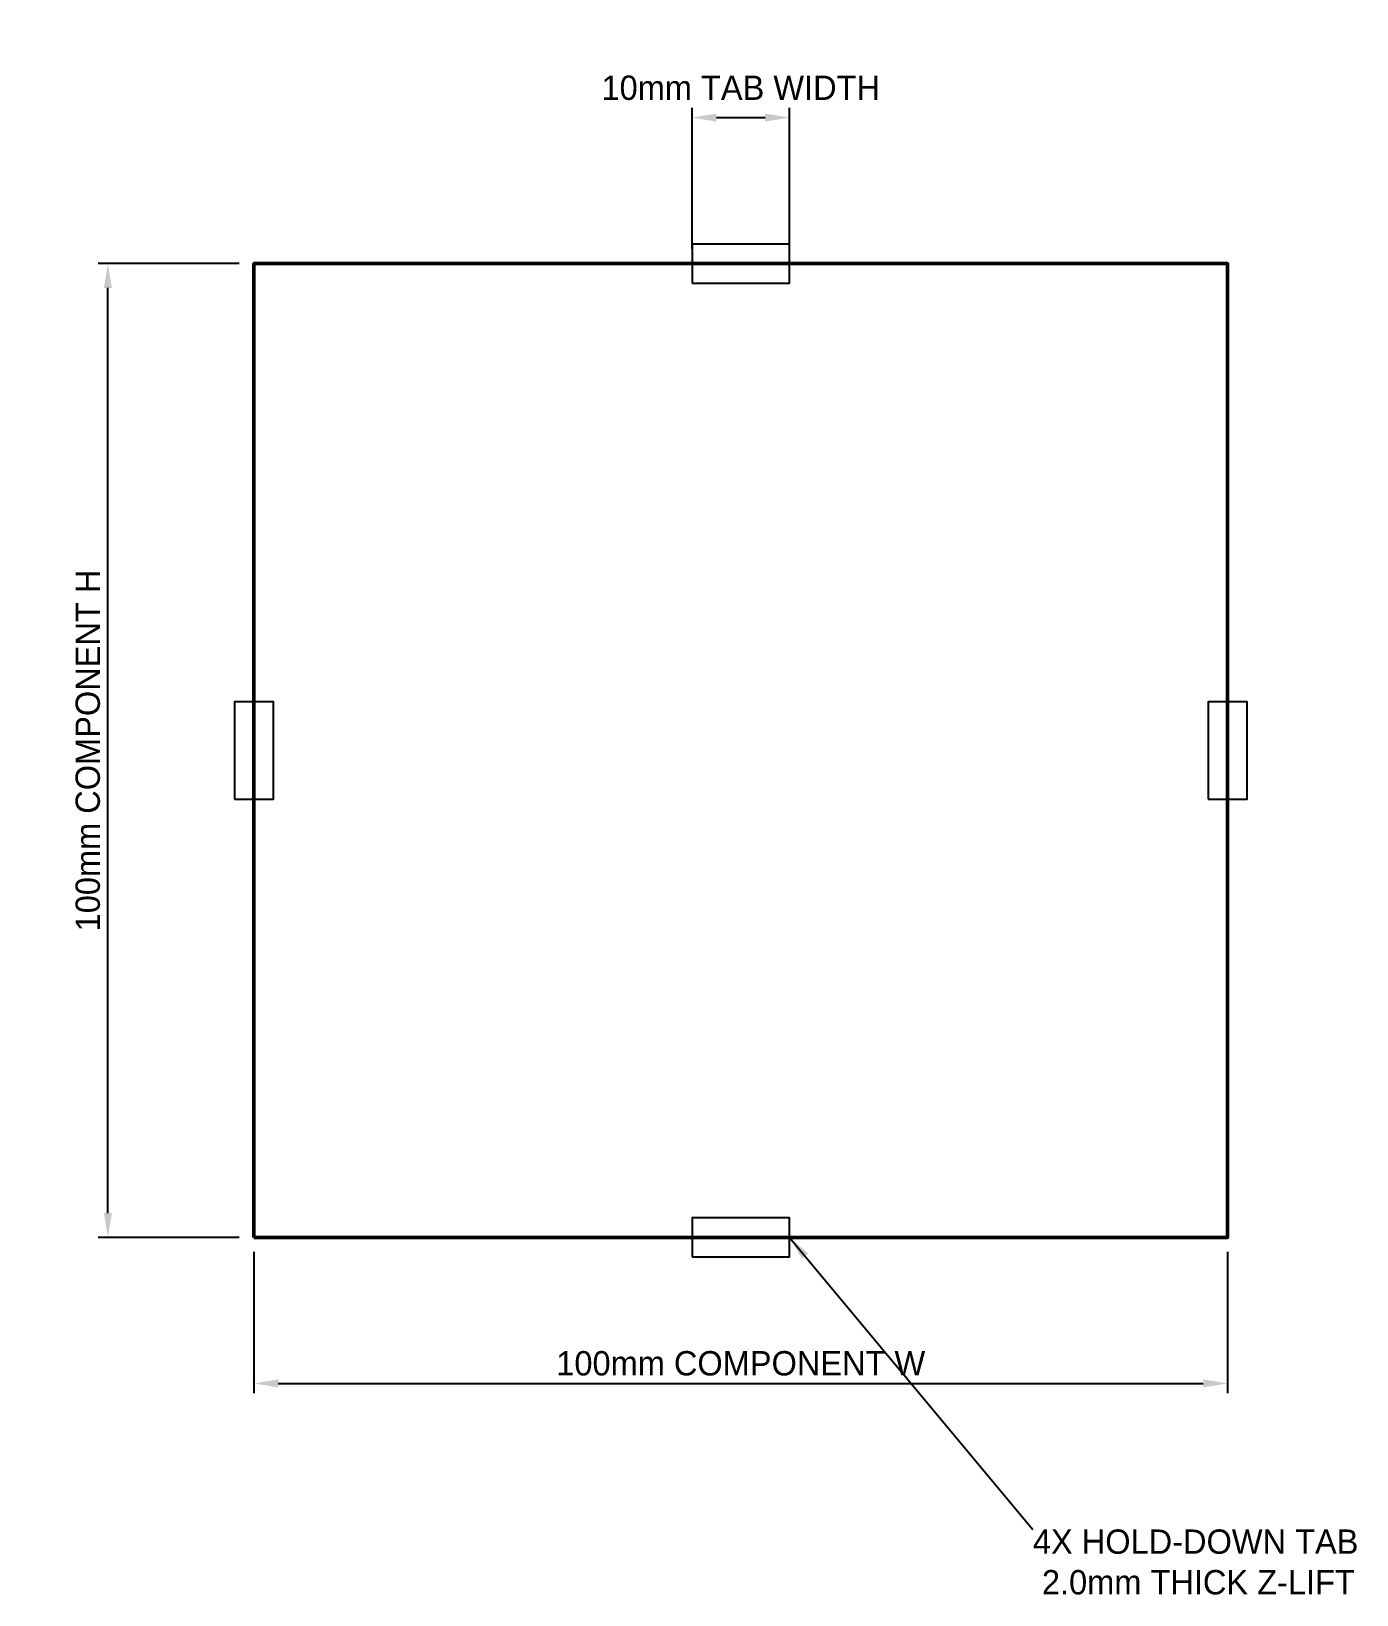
# Model space of a CAD drawing. Header units: metres. Extents: x -23 to 113, y -37 to 124.
import ezdxf

# ---------------------------------------------------------------- set-up
doc = ezdxf.new("R2010")
doc.units = ezdxf.units.M
for name, color, linetype, lineweight in [('DETAILS', 7, 'Continuous', 25), ('DIMENSIONS', 7, 'Continuous', 25), ('GEOMETRY', 7, 'Continuous', 50)]:
    doc.layers.add(name, color=color, linetype=linetype, lineweight=lineweight)
doc.dimstyles.new('ENGINEERING_STYLE', dxfattribs={"dimtxt": 2.5, "dimasz": 2.5, "dimexe": 1, "dimexo": 1.5, "dimgap": 0.8, "dimtad": 1, "dimcen": 2.5, "dimazin": 3, "dimtfac": 1, "dimtmove": 0, "dimatfit": 3, "dimtfill": 1})

msp = doc.modelspace()

# ---------------------------------------------------------------- linework, layer by layer
at = {"layer": 'DETAILS'}
for points in [[(45, 98), (55, 98), (55, 102), (45, 102)], [(-2, 45), (2, 45), (2, 55), (-2, 55)], [(98, 45), (102, 45), (102, 55), (98, 55)], [(45, -2), (55, -2), (55, 2), (45, 2)]]:
    msp.add_lwpolyline(points, close=True, dxfattribs=at)
at = {"layer": 'GEOMETRY'}
msp.add_lwpolyline([(0, 0), (100, 0), (100, 100), (0, 100)], close=True, dxfattribs=at)

# ---------------------------------------------------------------- texts
at = {"layer": 'DIMENSIONS', "insert": (80, -30), "char_height": 2.5, "attachment_point": 1}
msp.add_mtext('4X HOLD-DOWN TAB\\P 2.0mm THICK Z-LIFT', dxfattribs=at)

# ---------------------------------------------------------------- next in the draw order: dimensions: what is measured, and where the dimension line sits
at = {"layer": 'DIMENSIONS'}
for base, p1, p2, text in [((45, 115), (45, 100), (55, 100), '10mm TAB WIDTH'), ((0, -15), (0, 0), (100, 0), '100mm COMPONENT W')]:
    msp.add_linear_dim(base=base, p1=p1, p2=p2, text=text, dimstyle='ENGINEERING_STYLE', dxfattribs=at).render()

# ---------------------------------------------------------------- next in the draw order: dimensions: what is measured, and where the dimension line sits
msp.add_linear_dim(base=(-15, 0), p1=(0, 0), p2=(0, 100), angle=90, text='100mm COMPONENT H', dimstyle='ENGINEERING_STYLE', dxfattribs=at).render()

# ---------------------------------------------------------------- next in the draw order: leaders
msp.add_leader([(55, 0), (80, -30)], dimstyle='ENGINEERING_STYLE', dxfattribs=at)

doc.saveas('drawing.dxf')
